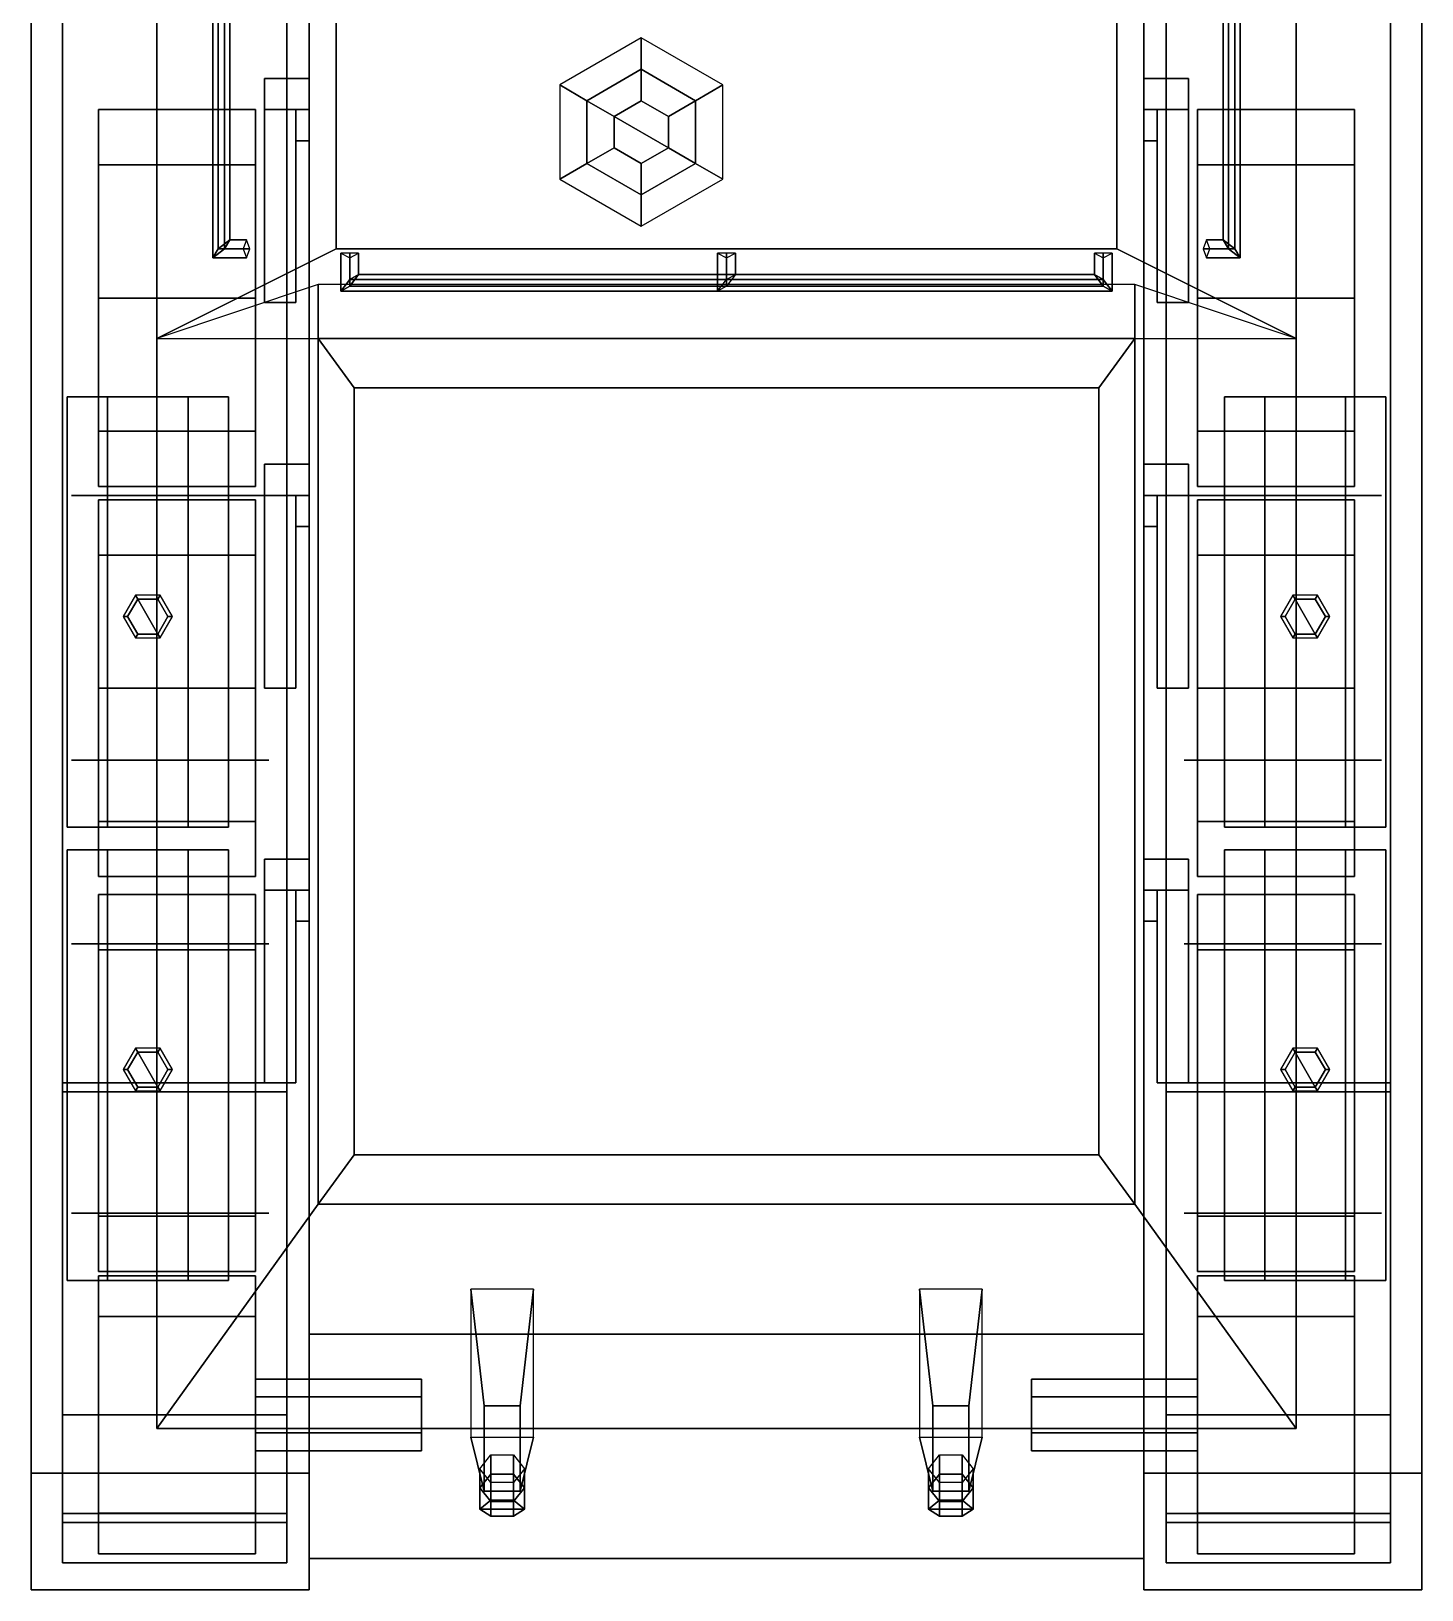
# Model space of a CAD drawing. Header units: millimetres. Extents: x -1.55 to 7, y -3.15 to 3.78.
# Drawn here: x -1.55 to 1.55, y -3.15 to 0.325 of the extents above; entities that cross this region are included whole.
import ezdxf

# ---------------------------------------------------------------- set-up
doc = ezdxf.new("R2010")
doc.units = ezdxf.units.MM
for name, color, linetype in [('mudguards', 4, 'Continuous'), ('torsion', 5, 'Continuous'), ('tracks', 6, 'Continuous'), ('wheels', 2, 'Continuous')]:
    doc.layers.add(name, color=color, linetype=linetype)

msp = doc.modelspace()

# ---------------------------------------------------------------- linework, layer by layer
for points in [[(-0.93, 2.13, 0.38), (-0.93, -2.58, 0.38), (-0.93, -3.08, 0.84), (-0.93, 2.7, 0.71)], [(-0.93, 2.7, 0.71), (-0.93, -3.08, 0.84), (-0.93, -2.79, 1.11), (-0.93, 2.18, 1.11)], [(0.93, -3.08, 0.84), (0.93, -2.58, 0.38), (0.93, 2.13, 0.38), (0.93, 2.7, 0.71)], [(0.93, -2.79, 1.11), (0.93, -3.08, 0.84), (0.93, 2.7, 0.71), (0.93, 2.18, 1.11)], [(-1.27, 2.18, 1.11), (-1.27, -0.36, 1.11), (-0.87, -0.16, 1.98), (-0.87, 1.24, 1.98)], [(-0.93, 2.18, 1.11), (-0.93, -2.79, 1.11), (-1.27, -2.79, 1.11), (-1.27, 2.18, 1.11)], [(0.87, -0.16, 1.98), (1.27, -0.36, 1.11), (1.27, 2.18, 1.11), (0.87, 1.24, 1.98)], [(1.27, 2.18, 1.11), (1.27, -2.79, 1.11), (0.93, -2.79, 1.11), (0.93, 2.18, 1.11)], [(0.93, 2.13, 0.38), (0.93, -2.58, 0.38), (-0.93, -2.58, 0.38), (-0.93, 2.13, 0.38)], [(-1.1188, 1.52, 1.5702), (-1.1447, 1.54, 1.5587), (-1.1447, -0.18, 1.5587), (-1.1188, -0.16, 1.5702)], [(-1.1447, 1.54, 1.5587), (-1.1332, 1.52, 1.5328), (-1.1332, -0.16, 1.5328), (-1.1447, -0.18, 1.5587)], [(1.1188, -0.16, 1.5702), (1.1447, -0.18, 1.5587), (1.1447, 1.54, 1.5587), (1.1188, 1.52, 1.5702)], [(1.1447, -0.18, 1.5587), (1.1332, -0.16, 1.5328), (1.1332, 1.52, 1.5328), (1.1447, 1.54, 1.5587)], [(-1.1332, 1.52, 1.5328), (-1.1073, 1.5, 1.5443), (-1.1073, -0.14, 1.5443), (-1.1332, -0.16, 1.5328)], [(-1.1073, 1.5, 1.5443), (-1.1188, 1.52, 1.5702), (-1.1188, -0.16, 1.5702), (-1.1073, -0.14, 1.5443)], [(1.1073, -0.14, 1.5443), (1.1188, -0.16, 1.5702), (1.1188, 1.52, 1.5702), (1.1073, 1.5, 1.5443)], [(1.1332, -0.16, 1.5328), (1.1073, -0.14, 1.5443), (1.1073, 1.5, 1.5443), (1.1332, 1.52, 1.5328)], [(-0.87, 1.24, 1.98), (-0.87, -0.16, 1.98), (0.87, -0.16, 1.98), (0.87, 1.24, 1.98)], [(-0.19, 0.31, 1.99), (-0.3719, 0.205, 1.99), (-0.3112, 0.17, 2.07), (-0.19, 0.24, 2.07)], [(-0.0081, 0.205, 1.99), (-0.19, 0.31, 1.99), (-0.19, 0.24, 2.07), (-0.0688, 0.17, 2.07)], [(-0.19, 0.24, 2.07), (-0.3112, 0.17, 2.07), (-0.2506, 0.135, 2.11), (-0.19, 0.17, 2.11)], [(-0.0688, 0.17, 2.07), (-0.19, 0.24, 2.07), (-0.19, 0.17, 2.11), (-0.1294, 0.135, 2.11)], [(-0.3719, 0.205, 1.99), (-0.3719, -0.005, 1.99), (-0.3112, 0.03, 2.07), (-0.3112, 0.17, 2.07)], [(-0.0081, -0.005, 1.99), (-0.0081, 0.205, 1.99), (-0.0688, 0.17, 2.07), (-0.0688, 0.03, 2.07)], [(-0.3112, 0.17, 2.07), (-0.3112, 0.03, 2.07), (-0.2506, 0.065, 2.11), (-0.2506, 0.135, 2.11)], [(-0.2506, 0.135, 2.11), (-0.1294, 0.065, 2.11), (-0.1294, 0.135, 2.11), (-0.19, 0.17, 2.11)], [(-0.0688, 0.03, 2.07), (-0.0688, 0.17, 2.07), (-0.1294, 0.135, 2.11), (-0.1294, 0.065, 2.11)], [(-0.2506, 0.065, 2.11), (-0.19, 0.03, 2.11), (-0.1294, 0.065, 2.11), (-0.2506, 0.135, 2.11)], [(-0.3112, 0.03, 2.07), (-0.19, -0.04, 2.07), (-0.19, 0.03, 2.11), (-0.2506, 0.065, 2.11)], [(-0.19, -0.04, 2.07), (-0.0688, 0.03, 2.07), (-0.1294, 0.065, 2.11), (-0.19, 0.03, 2.11)], [(-0.3719, -0.005, 1.99), (-0.19, -0.11, 1.99), (-0.19, -0.04, 2.07), (-0.3112, 0.03, 2.07)], [(-0.19, -0.11, 1.99), (-0.0081, -0.005, 1.99), (-0.0688, 0.03, 2.07), (-0.19, -0.04, 2.07)], [(-0.87, -0.16, 1.98), (-1.27, -0.36, 1.11), (1.27, -0.36, 1.11), (0.87, -0.16, 1.98)], [(-1.1188, -0.16, 1.5702), (-1.1447, -0.18, 1.5587), (-1.07, -0.18, 1.53), (-1.0628, -0.16, 1.5487)], [(-1.1447, -0.18, 1.5587), (-1.1332, -0.16, 1.5328), (-1.0772, -0.16, 1.5113), (-1.07, -0.18, 1.53)], [(-1.1332, -0.16, 1.5328), (-1.1073, -0.14, 1.5443), (-1.07, -0.14, 1.53), (-1.0772, -0.16, 1.5113)], [(-1.1073, -0.14, 1.5443), (-1.1188, -0.16, 1.5702), (-1.0628, -0.16, 1.5487), (-1.07, -0.14, 1.53)], [(-0.86, -0.2547, 1.9187), (-0.84, -0.2288, 1.9302), (-0.84, -0.17, 1.9087), (-0.86, -0.17, 1.89)], [(-0.84, -0.2432, 1.8928), (-0.86, -0.2547, 1.9187), (-0.86, -0.17, 1.89), (-0.84, -0.18, 1.8713)], [(-0.84, -0.2288, 1.9302), (-0.82, -0.2173, 1.9043), (-0.82, -0.17, 1.89), (-0.84, -0.17, 1.9087)], [(-0.82, -0.2173, 1.9043), (-0.84, -0.2432, 1.8928), (-0.84, -0.18, 1.8713), (-0.82, -0.17, 1.89)], [(0, -0.2432, 1.8928), (-0.02, -0.2547, 1.9187), (-0.02, -0.17, 1.89), (0, -0.18, 1.8713)], [(-0.02, -0.2547, 1.9187), (0, -0.2288, 1.9302), (0, -0.17, 1.9087), (-0.02, -0.17, 1.89)], [(0.02, -0.2173, 1.9043), (0, -0.2432, 1.8928), (0, -0.18, 1.8713), (0.02, -0.17, 1.89)], [(0, -0.2288, 1.9302), (0.02, -0.2173, 1.9043), (0.02, -0.17, 1.89), (0, -0.17, 1.9087)], [(0.82, -0.2173, 1.9043), (0.84, -0.2288, 1.9302), (0.84, -0.17, 1.9087), (0.82, -0.17, 1.89)], [(0.84, -0.2432, 1.8928), (0.82, -0.2173, 1.9043), (0.82, -0.17, 1.89), (0.84, -0.18, 1.8713)], [(0.84, -0.2288, 1.9302), (0.86, -0.2547, 1.9187), (0.86, -0.17, 1.89), (0.84, -0.17, 1.9087)], [(0.86, -0.2547, 1.9187), (0.84, -0.2432, 1.8928), (0.84, -0.18, 1.8713), (0.86, -0.17, 1.89)], [(1.1188, -0.16, 1.5702), (1.1073, -0.14, 1.5443), (1.07, -0.14, 1.53), (1.0628, -0.16, 1.5487)], [(1.1447, -0.18, 1.5587), (1.1188, -0.16, 1.5702), (1.0628, -0.16, 1.5487), (1.07, -0.18, 1.53)], [(1.1073, -0.14, 1.5443), (1.1332, -0.16, 1.5328), (1.0772, -0.16, 1.5113), (1.07, -0.14, 1.53)], [(1.1332, -0.16, 1.5328), (1.1447, -0.18, 1.5587), (1.07, -0.18, 1.53), (1.0772, -0.16, 1.5113)], [(-1.27, -0.36, 1.11), (-1.27, -2.79, 1.11), (-0.91, -2.29, 1.59), (-0.91, -0.24, 1.59)], [(0.91, -0.36, 1.59), (0.91, -0.24, 1.59), (-0.91, -0.24, 1.59), (-0.91, -0.36, 1.59)], [(-0.84, -0.2288, 1.9302), (-0.86, -0.2547, 1.9187), (0.86, -0.2547, 1.9187), (0.84, -0.2288, 1.9302)], [(-0.86, -0.2547, 1.9187), (-0.84, -0.2432, 1.8928), (0.84, -0.2432, 1.8928), (0.86, -0.2547, 1.9187)], [(-0.84, -0.2432, 1.8928), (-0.82, -0.2173, 1.9043), (0.82, -0.2173, 1.9043), (0.84, -0.2432, 1.8928)], [(-0.82, -0.2173, 1.9043), (-0.84, -0.2288, 1.9302), (0.84, -0.2288, 1.9302), (0.82, -0.2173, 1.9043)], [(0.91, -2.29, 1.59), (1.27, -2.79, 1.11), (1.27, -0.36, 1.11), (0.91, -0.24, 1.59)], [(-0.91, -0.36, 1.59), (-0.91, -2.29, 1.59), (-0.83, -2.18, 1.69), (-0.83, -0.47, 1.69)], [(0.83, -0.47, 1.69), (0.91, -0.36, 1.59), (-0.91, -0.36, 1.59), (-0.83, -0.47, 1.69)], [(0.83, -2.18, 1.69), (0.91, -2.29, 1.59), (0.91, -0.36, 1.59), (0.83, -0.47, 1.69)], [(-0.83, -0.47, 1.69), (-0.83, -2.18, 1.69), (0.83, -2.18, 1.69), (0.83, -0.47, 1.69)], [(-1.2, -0.49, 1.3041), (-1.38, -0.49, 1.3041), (-1.47, -0.49, 1.46), (-1.11, -0.49, 1.46)], [(-1.11, -0.49, 1.46), (-1.47, -0.49, 1.46), (-1.38, -0.49, 1.6159), (-1.2, -0.49, 1.6159)], [(-1.47, -0.49, 1.46), (-1.38, -0.49, 1.3041), (-1.38, -1.45, 1.3041), (-1.47, -1.45, 1.46)], [(-1.38, -0.49, 1.6159), (-1.47, -0.49, 1.46), (-1.47, -1.45, 1.46), (-1.38, -1.45, 1.6159)], [(-1.38, -0.49, 1.3041), (-1.2, -0.49, 1.3041), (-1.2, -1.45, 1.3041), (-1.38, -1.45, 1.3041)], [(-1.2, -0.49, 1.6159), (-1.38, -0.49, 1.6159), (-1.38, -1.45, 1.6159), (-1.2, -1.45, 1.6159)], [(-1.2, -0.49, 1.3041), (-1.11, -0.49, 1.46), (-1.11, -1.45, 1.46), (-1.2, -1.45, 1.3041)], [(-1.11, -0.49, 1.46), (-1.2, -0.49, 1.6159), (-1.2, -1.45, 1.6159), (-1.11, -1.45, 1.46)], [(1.2, -0.49, 1.6159), (1.11, -0.49, 1.46), (1.11, -1.45, 1.46), (1.2, -1.45, 1.6159)], [(1.11, -0.49, 1.46), (1.2, -0.49, 1.3041), (1.2, -1.45, 1.3041), (1.11, -1.45, 1.46)], [(1.47, -0.49, 1.46), (1.11, -0.49, 1.46), (1.2, -0.49, 1.6159), (1.38, -0.49, 1.6159)], [(1.38, -0.49, 1.3041), (1.2, -0.49, 1.3041), (1.11, -0.49, 1.46), (1.47, -0.49, 1.46)], [(1.38, -0.49, 1.6159), (1.2, -0.49, 1.6159), (1.2, -1.45, 1.6159), (1.38, -1.45, 1.6159)], [(1.2, -0.49, 1.3041), (1.38, -0.49, 1.3041), (1.38, -1.45, 1.3041), (1.2, -1.45, 1.3041)], [(1.47, -0.49, 1.46), (1.38, -0.49, 1.6159), (1.38, -1.45, 1.6159), (1.47, -1.45, 1.46)], [(1.38, -0.49, 1.3041), (1.47, -0.49, 1.46), (1.47, -1.45, 1.46), (1.38, -1.45, 1.3041)], [(-1.3, -0.71, 1.14), (-1.24, -0.71, 1.14), (-1.02, -0.71, 1.44), (-1.46, -0.71, 1.44)], [(-1.24, -0.71, 1.14), (-1.3, -0.71, 1.14), (-1.46, -0.71, 1.44), (-1.02, -0.71, 1.44)], [(1.3, -0.71, 1.14), (1.24, -0.71, 1.14), (1.02, -0.71, 1.44), (1.46, -0.71, 1.44)], [(1.24, -0.71, 1.14), (1.3, -0.71, 1.14), (1.46, -0.71, 1.44), (1.02, -0.71, 1.44)], [(-1.3175, -0.9324, 1.61), (-1.345, -0.98, 1.61), (-1.335, -0.98, 1.66), (-1.3125, -0.941, 1.66)], [(-1.2625, -0.9324, 1.61), (-1.3175, -0.9324, 1.61), (-1.3125, -0.941, 1.66), (-1.2675, -0.941, 1.66)], [(-1.235, -0.98, 1.61), (-1.2625, -0.9324, 1.61), (-1.2675, -0.941, 1.66), (-1.245, -0.98, 1.66)], [(1.2625, -0.9324, 1.61), (1.235, -0.98, 1.61), (1.245, -0.98, 1.66), (1.2675, -0.941, 1.66)], [(1.3175, -0.9324, 1.61), (1.2625, -0.9324, 1.61), (1.2675, -0.941, 1.66), (1.3125, -0.941, 1.66)], [(1.345, -0.98, 1.61), (1.3175, -0.9324, 1.61), (1.3125, -0.941, 1.66), (1.335, -0.98, 1.66)], [(-1.335, -0.98, 1.66), (-1.3125, -1.019, 1.66), (-1.2675, -1.019, 1.66), (-1.3125, -0.941, 1.66)], [(-1.3125, -0.941, 1.66), (-1.2675, -1.019, 1.66), (-1.245, -0.98, 1.66), (-1.2675, -0.941, 1.66)], [(1.245, -0.98, 1.66), (1.2675, -1.019, 1.66), (1.3125, -1.019, 1.66), (1.2675, -0.941, 1.66)], [(1.2675, -0.941, 1.66), (1.3125, -1.019, 1.66), (1.335, -0.98, 1.66), (1.3125, -0.941, 1.66)], [(-1.345, -0.98, 1.61), (-1.3175, -1.0276, 1.61), (-1.3125, -1.019, 1.66), (-1.335, -0.98, 1.66)], [(-1.2625, -1.0276, 1.61), (-1.235, -0.98, 1.61), (-1.245, -0.98, 1.66), (-1.2675, -1.019, 1.66)], [(1.235, -0.98, 1.61), (1.2625, -1.0276, 1.61), (1.2675, -1.019, 1.66), (1.245, -0.98, 1.66)], [(1.3175, -1.0276, 1.61), (1.345, -0.98, 1.61), (1.335, -0.98, 1.66), (1.3125, -1.019, 1.66)], [(-1.3175, -1.0276, 1.61), (-1.2625, -1.0276, 1.61), (-1.2675, -1.019, 1.66), (-1.3125, -1.019, 1.66)], [(1.2625, -1.0276, 1.61), (1.3175, -1.0276, 1.61), (1.3125, -1.019, 1.66), (1.2675, -1.019, 1.66)], [(-1.24, -1.3, 1.14), (-1.3, -1.3, 1.14), (-1.46, -1.3, 1.44), (-1.02, -1.3, 1.44)], [(-1.3, -1.3, 1.14), (-1.24, -1.3, 1.14), (-1.02, -1.3, 1.44), (-1.46, -1.3, 1.44)], [(1.3, -1.3, 1.14), (1.24, -1.3, 1.14), (1.02, -1.3, 1.44), (1.46, -1.3, 1.44)], [(1.24, -1.3, 1.14), (1.3, -1.3, 1.14), (1.46, -1.3, 1.44), (1.02, -1.3, 1.44)], [(-1.11, -1.45, 1.46), (-1.47, -1.45, 1.46), (-1.38, -1.45, 1.3041), (-1.2, -1.45, 1.3041)], [(-1.2, -1.45, 1.6159), (-1.38, -1.45, 1.6159), (-1.47, -1.45, 1.46), (-1.11, -1.45, 1.46)], [(1.38, -1.45, 1.6159), (1.2, -1.45, 1.6159), (1.11, -1.45, 1.46), (1.47, -1.45, 1.46)], [(1.47, -1.45, 1.46), (1.11, -1.45, 1.46), (1.2, -1.45, 1.3041), (1.38, -1.45, 1.3041)], [(-1.38, -1.5, 1.6159), (-1.47, -1.5, 1.46), (-1.47, -2.46, 1.46), (-1.38, -2.46, 1.6159)], [(-1.11, -1.5, 1.46), (-1.47, -1.5, 1.46), (-1.38, -1.5, 1.6159), (-1.2, -1.5, 1.6159)], [(-1.47, -1.5, 1.46), (-1.38, -1.5, 1.3041), (-1.38, -2.46, 1.3041), (-1.47, -2.46, 1.46)], [(-1.2, -1.5, 1.3041), (-1.38, -1.5, 1.3041), (-1.47, -1.5, 1.46), (-1.11, -1.5, 1.46)], [(-1.38, -1.5, 1.3041), (-1.2, -1.5, 1.3041), (-1.2, -2.46, 1.3041), (-1.38, -2.46, 1.3041)], [(-1.2, -1.5, 1.6159), (-1.38, -1.5, 1.6159), (-1.38, -2.46, 1.6159), (-1.2, -2.46, 1.6159)], [(-1.11, -1.5, 1.46), (-1.2, -1.5, 1.6159), (-1.2, -2.46, 1.6159), (-1.11, -2.46, 1.46)], [(-1.2, -1.5, 1.3041), (-1.11, -1.5, 1.46), (-1.11, -2.46, 1.46), (-1.2, -2.46, 1.3041)], [(1.2, -1.5, 1.6159), (1.11, -1.5, 1.46), (1.11, -2.46, 1.46), (1.2, -2.46, 1.6159)], [(1.47, -1.5, 1.46), (1.11, -1.5, 1.46), (1.2, -1.5, 1.6159), (1.38, -1.5, 1.6159)], [(1.11, -1.5, 1.46), (1.2, -1.5, 1.3041), (1.2, -2.46, 1.3041), (1.11, -2.46, 1.46)], [(1.38, -1.5, 1.3041), (1.2, -1.5, 1.3041), (1.11, -1.5, 1.46), (1.47, -1.5, 1.46)], [(1.2, -1.5, 1.3041), (1.38, -1.5, 1.3041), (1.38, -2.46, 1.3041), (1.2, -2.46, 1.3041)], [(1.38, -1.5, 1.6159), (1.2, -1.5, 1.6159), (1.2, -2.46, 1.6159), (1.38, -2.46, 1.6159)], [(1.47, -1.5, 1.46), (1.38, -1.5, 1.6159), (1.38, -2.46, 1.6159), (1.47, -2.46, 1.46)], [(1.38, -1.5, 1.3041), (1.47, -1.5, 1.46), (1.47, -2.46, 1.46), (1.38, -2.46, 1.3041)], [(-1.3, -1.71, 1.14), (-1.24, -1.71, 1.14), (-1.02, -1.71, 1.44), (-1.46, -1.71, 1.44)], [(-1.24, -1.71, 1.14), (-1.3, -1.71, 1.14), (-1.46, -1.71, 1.44), (-1.02, -1.71, 1.44)], [(1.24, -1.71, 1.14), (1.3, -1.71, 1.14), (1.46, -1.71, 1.44), (1.02, -1.71, 1.44)], [(1.3, -1.71, 1.14), (1.24, -1.71, 1.14), (1.02, -1.71, 1.44), (1.46, -1.71, 1.44)], [(-1.3175, -1.9424, 1.61), (-1.345, -1.99, 1.61), (-1.335, -1.99, 1.66), (-1.3125, -1.951, 1.66)], [(-1.2625, -1.9424, 1.61), (-1.3175, -1.9424, 1.61), (-1.3125, -1.951, 1.66), (-1.2675, -1.951, 1.66)], [(-1.235, -1.99, 1.61), (-1.2625, -1.9424, 1.61), (-1.2675, -1.951, 1.66), (-1.245, -1.99, 1.66)], [(1.2625, -1.9424, 1.61), (1.235, -1.99, 1.61), (1.245, -1.99, 1.66), (1.2675, -1.951, 1.66)], [(1.3175, -1.9424, 1.61), (1.2625, -1.9424, 1.61), (1.2675, -1.951, 1.66), (1.3125, -1.951, 1.66)], [(1.345, -1.99, 1.61), (1.3175, -1.9424, 1.61), (1.3125, -1.951, 1.66), (1.335, -1.99, 1.66)], [(-1.335, -1.99, 1.66), (-1.3125, -2.029, 1.66), (-1.2675, -2.029, 1.66), (-1.3125, -1.951, 1.66)], [(-1.3125, -1.951, 1.66), (-1.2675, -2.029, 1.66), (-1.245, -1.99, 1.66), (-1.2675, -1.951, 1.66)], [(1.245, -1.99, 1.66), (1.2675, -2.029, 1.66), (1.3125, -2.029, 1.66), (1.2675, -1.951, 1.66)], [(1.2675, -1.951, 1.66), (1.3125, -2.029, 1.66), (1.335, -1.99, 1.66), (1.3125, -1.951, 1.66)], [(-1.345, -1.99, 1.61), (-1.3175, -2.0376, 1.61), (-1.3125, -2.029, 1.66), (-1.335, -1.99, 1.66)], [(-1.2625, -2.0376, 1.61), (-1.235, -1.99, 1.61), (-1.245, -1.99, 1.66), (-1.2675, -2.029, 1.66)], [(1.235, -1.99, 1.61), (1.2625, -2.0376, 1.61), (1.2675, -2.029, 1.66), (1.245, -1.99, 1.66)], [(1.3175, -2.0376, 1.61), (1.345, -1.99, 1.61), (1.335, -1.99, 1.66), (1.3125, -2.029, 1.66)], [(-1.3175, -2.0376, 1.61), (-1.2625, -2.0376, 1.61), (-1.2675, -2.029, 1.66), (-1.3125, -2.029, 1.66)], [(1.2625, -2.0376, 1.61), (1.3175, -2.0376, 1.61), (1.3125, -2.029, 1.66), (1.2675, -2.029, 1.66)], [(-0.83, -2.18, 1.69), (-0.91, -2.29, 1.59), (0.91, -2.29, 1.59), (0.83, -2.18, 1.69)], [(-0.91, -2.29, 1.59), (-1.27, -2.79, 1.11), (1.27, -2.79, 1.11), (0.91, -2.29, 1.59)], [(-1.24, -2.31, 1.14), (-1.3, -2.31, 1.14), (-1.46, -2.31, 1.44), (-1.02, -2.31, 1.44)], [(-1.3, -2.31, 1.14), (-1.24, -2.31, 1.14), (-1.02, -2.31, 1.44), (-1.46, -2.31, 1.44)], [(1.3, -2.31, 1.14), (1.24, -2.31, 1.14), (1.02, -2.31, 1.44), (1.46, -2.31, 1.44)], [(1.24, -2.31, 1.14), (1.3, -2.31, 1.14), (1.46, -2.31, 1.44), (1.02, -2.31, 1.44)], [(-1.2, -2.46, 1.6159), (-1.38, -2.46, 1.6159), (-1.47, -2.46, 1.46), (-1.11, -2.46, 1.46)], [(-1.11, -2.46, 1.46), (-1.47, -2.46, 1.46), (-1.38, -2.46, 1.3041), (-1.2, -2.46, 1.3041)], [(1.38, -2.46, 1.6159), (1.2, -2.46, 1.6159), (1.11, -2.46, 1.46), (1.47, -2.46, 1.46)], [(1.47, -2.46, 1.46), (1.11, -2.46, 1.46), (1.2, -2.46, 1.3041), (1.38, -2.46, 1.3041)], [(-0.57, -2.81, 1.07), (-0.54, -2.93, 1.21), (-0.54, -2.74, 1.39), (-0.57, -2.48, 1.39)], [(-0.57, -2.48, 1.39), (-0.54, -2.74, 1.39), (-0.46, -2.74, 1.39), (-0.43, -2.48, 1.39)], [(-0.46, -2.74, 1.39), (-0.46, -2.93, 1.21), (-0.43, -2.81, 1.07), (-0.43, -2.48, 1.39)], [(0.43, -2.48, 1.39), (0.46, -2.74, 1.39), (0.54, -2.74, 1.39), (0.57, -2.48, 1.39)], [(0.43, -2.81, 1.07), (0.46, -2.93, 1.21), (0.46, -2.74, 1.39), (0.43, -2.48, 1.39)], [(0.54, -2.74, 1.39), (0.54, -2.93, 1.21), (0.57, -2.81, 1.07), (0.57, -2.48, 1.39)], [(-0.93, -3.08, 0.84), (-0.93, -2.58, 0.38), (0.93, -2.58, 0.38), (0.93, -3.08, 0.84)], [(-0.68, -2.72, 0.6293), (-0.68, -2.68, 0.56), (-1.05, -2.68, 0.56), (-1.05, -2.72, 0.6293)], [(-0.68, -2.68, 0.56), (-0.68, -2.72, 0.4907), (-1.05, -2.72, 0.4907), (-1.05, -2.68, 0.56)], [(-0.68, -2.72, 0.4907), (-0.68, -2.68, 0.56), (-0.68, -2.8, 0.6293), (-0.68, -2.84, 0.56)], [(0.68, -2.8, 0.6293), (0.68, -2.8, 0.6293), (0.68, -2.68, 0.56), (0.68, -2.72, 0.4907)], [(1.05, -2.72, 0.6293), (1.05, -2.68, 0.56), (0.68, -2.68, 0.56), (0.68, -2.72, 0.6293)], [(1.05, -2.68, 0.56), (1.05, -2.72, 0.4907), (0.68, -2.72, 0.4907), (0.68, -2.68, 0.56)], [(-0.68, -2.8, 0.6293), (-0.68, -2.72, 0.6293), (-1.05, -2.72, 0.6293), (-1.05, -2.8, 0.6293)], [(-0.68, -2.72, 0.4907), (-0.68, -2.8, 0.4907), (-1.05, -2.8, 0.4907), (-1.05, -2.72, 0.4907)], [(-0.68, -2.8, 0.4907), (-0.68, -2.72, 0.4907), (-0.68, -2.84, 0.56), (-0.68, -2.8, 0.4907)], [(-0.54, -2.74, 1.39), (-0.54, -2.93, 1.21), (-0.46, -2.93, 1.21), (-0.46, -2.74, 1.39)], [(0.46, -2.74, 1.39), (0.46, -2.93, 1.21), (0.54, -2.93, 1.21), (0.54, -2.74, 1.39)], [(0.68, -2.84, 0.56), (0.68, -2.8, 0.6293), (0.68, -2.72, 0.4907), (0.68, -2.8, 0.4907)], [(1.05, -2.8, 0.6293), (1.05, -2.72, 0.6293), (0.68, -2.72, 0.6293), (0.68, -2.8, 0.6293)], [(1.05, -2.72, 0.4907), (1.05, -2.8, 0.4907), (0.68, -2.8, 0.4907), (0.68, -2.72, 0.4907)], [(-0.68, -2.84, 0.56), (-0.68, -2.8, 0.6293), (-1.05, -2.8, 0.6293), (-1.05, -2.84, 0.56)], [(-0.68, -2.8, 0.4907), (-0.68, -2.84, 0.56), (-1.05, -2.84, 0.56), (-1.05, -2.8, 0.4907)], [(-0.93, -2.79, 1.11), (-0.93, -3.08, 0.84), (0.93, -3.08, 0.84), (0.93, -2.79, 1.11)], [(-0.43, -2.81, 1.07), (-0.46, -2.93, 1.21), (-0.54, -2.93, 1.21), (-0.57, -2.81, 1.07)], [(0.57, -2.81, 1.07), (0.54, -2.93, 1.21), (0.46, -2.93, 1.21), (0.43, -2.81, 1.07)], [(1.05, -2.84, 0.56), (1.05, -2.8, 0.6293), (0.68, -2.8, 0.6293), (0.68, -2.84, 0.56)], [(1.05, -2.8, 0.4907), (1.05, -2.84, 0.56), (0.68, -2.84, 0.56), (0.68, -2.8, 0.4907)], [(-0.55, -2.88, 1.17), (-0.525, -2.8494, 1.1394), (-0.525, -2.8918, 1.097), (-0.55, -2.9224, 1.1276)], [(-0.525, -2.8494, 1.1394), (-0.475, -2.8494, 1.1394), (-0.475, -2.8918, 1.097), (-0.525, -2.8918, 1.097)], [(-0.475, -2.8494, 1.1394), (-0.45, -2.88, 1.17), (-0.45, -2.9224, 1.1276), (-0.475, -2.8918, 1.097)], [(0.45, -2.88, 1.17), (0.475, -2.8494, 1.1394), (0.475, -2.8918, 1.097), (0.45, -2.9224, 1.1276)], [(0.475, -2.8494, 1.1394), (0.525, -2.8494, 1.1394), (0.525, -2.8918, 1.097), (0.475, -2.8918, 1.097)], [(0.525, -2.8494, 1.1394), (0.55, -2.88, 1.17), (0.55, -2.9224, 1.1276), (0.525, -2.8918, 1.097)], [(-0.525, -2.9106, 1.2006), (-0.55, -2.88, 1.17), (-0.55, -2.9224, 1.1276), (-0.525, -2.953, 1.1582)], [(-0.45, -2.88, 1.17), (-0.475, -2.9106, 1.2006), (-0.475, -2.953, 1.1582), (-0.45, -2.9224, 1.1276)], [(0.475, -2.9106, 1.2006), (0.45, -2.88, 1.17), (0.45, -2.9224, 1.1276), (0.475, -2.953, 1.1582)], [(0.55, -2.88, 1.17), (0.525, -2.9106, 1.2006), (0.525, -2.953, 1.1582), (0.55, -2.9224, 1.1276)], [(-0.55, -2.9224, 1.1276), (-0.525, -2.8918, 1.097), (-0.525, -2.95, 1.06), (-0.55, -2.97, 1.11)], [(-0.525, -2.8918, 1.097), (-0.475, -2.8918, 1.097), (-0.475, -2.95, 1.06), (-0.525, -2.95, 1.06)], [(-0.475, -2.9106, 1.2006), (-0.525, -2.9106, 1.2006), (-0.525, -2.953, 1.1582), (-0.475, -2.953, 1.1582)], [(-0.475, -2.8918, 1.097), (-0.45, -2.9224, 1.1276), (-0.45, -2.97, 1.11), (-0.475, -2.95, 1.06)], [(0.45, -2.9224, 1.1276), (0.475, -2.8918, 1.097), (0.475, -2.95, 1.06), (0.45, -2.97, 1.11)], [(0.475, -2.8918, 1.097), (0.525, -2.8918, 1.097), (0.525, -2.95, 1.06), (0.475, -2.95, 1.06)], [(0.525, -2.9106, 1.2006), (0.475, -2.9106, 1.2006), (0.475, -2.953, 1.1582), (0.525, -2.953, 1.1582)], [(0.525, -2.8918, 1.097), (0.55, -2.9224, 1.1276), (0.55, -2.97, 1.11), (0.525, -2.95, 1.06)], [(-0.525, -2.953, 1.1582), (-0.55, -2.9224, 1.1276), (-0.55, -2.97, 1.11), (-0.525, -2.9861, 1.16)], [(-0.45, -2.97, 1.11), (-0.55, -2.97, 1.11), (-0.525, -2.95, 1.06), (-0.475, -2.95, 1.06)], [(-0.475, -2.953, 1.1582), (-0.525, -2.953, 1.1582), (-0.525, -2.9861, 1.16), (-0.475, -2.9861, 1.16)], [(-0.45, -2.9224, 1.1276), (-0.475, -2.953, 1.1582), (-0.475, -2.9861, 1.16), (-0.45, -2.97, 1.11)], [(0.475, -2.953, 1.1582), (0.45, -2.9224, 1.1276), (0.45, -2.97, 1.11), (0.475, -2.9861, 1.16)], [(0.55, -2.97, 1.11), (0.45, -2.97, 1.11), (0.475, -2.95, 1.06), (0.525, -2.95, 1.06)], [(0.525, -2.953, 1.1582), (0.475, -2.953, 1.1582), (0.475, -2.9861, 1.16), (0.525, -2.9861, 1.16)], [(0.55, -2.9224, 1.1276), (0.525, -2.953, 1.1582), (0.525, -2.9861, 1.16), (0.55, -2.97, 1.11)], [(-0.475, -2.9861, 1.16), (-0.525, -2.9861, 1.16), (-0.55, -2.97, 1.11), (-0.45, -2.97, 1.11)], [(0.525, -2.9861, 1.16), (0.475, -2.9861, 1.16), (0.45, -2.97, 1.11), (0.55, -2.97, 1.11)]]:
    msp.add_3dface(points)
at = {"layer": 'mudguards'}
for points in [[(-0.93, -2.89, 1.11), (-0.93, 2.67, 1.11), (-1.55, 2.67, 1.11), (-1.55, -2.89, 1.11)], [(-1.55, -2.89, 1.11), (-1.55, 2.67, 1.11), (-0.93, 2.67, 1.11), (-0.93, -2.89, 1.11)], [(0.93, -2.89, 1.11), (0.93, 2.67, 1.11), (1.55, 2.67, 1.11), (1.55, -2.89, 1.11)], [(1.55, -2.89, 1.11), (1.55, 2.67, 1.11), (0.93, 2.67, 1.11), (0.93, -2.89, 1.11)], [(-0.93, -2.89, 1.11), (-0.93, -2.79, 1.11), (-0.93, -3.08, 0.84), (-0.93, -3.15, 0.95)], [(-0.93, -3.15, 0.95), (-0.93, -3.08, 0.84), (-0.93, -2.79, 1.11), (-0.93, -2.89, 1.11)], [(0.93, -2.89, 1.11), (0.93, -2.79, 1.11), (0.93, -3.08, 0.84), (0.93, -3.15, 0.95)], [(0.93, -3.15, 0.95), (0.93, -3.08, 0.84), (0.93, -2.79, 1.11), (0.93, -2.89, 1.11)], [(-0.93, -3.15, 0.95), (-0.93, -2.89, 1.11), (-1.55, -2.89, 1.11), (-1.55, -3.15, 0.95)], [(-1.55, -3.15, 0.95), (-1.55, -2.89, 1.11), (-0.93, -2.89, 1.11), (-0.93, -3.15, 0.95)], [(1.55, -3.15, 0.95), (1.55, -2.89, 1.11), (0.93, -2.89, 1.11), (0.93, -3.15, 0.95)], [(0.93, -3.15, 0.95), (0.93, -2.89, 1.11), (1.55, -2.89, 1.11), (1.55, -3.15, 0.95)]]:
    msp.add_3dface(points, dxfattribs=at)
at = {"layer": 'torsion'}
for points in [[(-0.93, 0.2193, 0.44), (-0.93, 0.15, 0.4), (-1.03, 0.15, 0.4), (-1.03, 0.2193, 0.44)], [(-1.03, 0.2193, 0.44), (-1.03, 0.15, 0.4), (-1.03, 0.15, 0.56), (-1.03, 0.2193, 0.52)], [(-0.93, 0.2193, 0.52), (-0.93, 0.2193, 0.44), (-1.03, 0.2193, 0.44), (-1.03, 0.2193, 0.52)], [(-0.93, 0.15, 0.56), (-0.93, 0.2193, 0.52), (-1.03, 0.2193, 0.52), (-1.03, 0.15, 0.56)], [(1.03, 0.2193, 0.44), (1.03, 0.15, 0.4), (0.93, 0.15, 0.4), (0.93, 0.2193, 0.44)], [(1.03, 0.15, 0.56), (1.03, 0.2193, 0.52), (0.93, 0.2193, 0.52), (0.93, 0.15, 0.56)], [(1.03, 0.2193, 0.52), (1.03, 0.2193, 0.44), (0.93, 0.2193, 0.44), (0.93, 0.2193, 0.52)], [(1.03, 0.15, 0.56), (1.03, 0.15, 0.4), (1.03, 0.2193, 0.44), (1.03, 0.2193, 0.52)], [(-1.03, 0.15, 0.4), (-1.03, -0.28, 0.38), (-1.03, -0.28, 0.52), (-1.03, 0.15, 0.56)], [(-0.96, 0.15, 0.4), (-0.96, -0.28, 0.38), (-1.03, -0.28, 0.38), (-1.03, 0.15, 0.4)], [(-1.03, 0.15, 0.56), (-1.03, -0.28, 0.52), (-0.96, -0.28, 0.52), (-0.96, 0.15, 0.56)], [(-0.96, -0.28, 0.52), (-0.96, -0.28, 0.38), (-0.96, 0.15, 0.4), (-0.96, 0.15, 0.56)], [(-0.93, 0.15, 0.4), (-0.93, 0.0807, 0.44), (-0.96, 0.0807, 0.44), (-0.96, 0.15, 0.4)], [(-0.93, 0.0807, 0.52), (-0.93, 0.15, 0.56), (-0.96, 0.15, 0.56), (-0.96, 0.0807, 0.52)], [(0.96, 0.15, 0.4), (0.96, 0.0807, 0.44), (0.93, 0.0807, 0.44), (0.93, 0.15, 0.4)], [(0.96, 0.0807, 0.52), (0.96, 0.15, 0.56), (0.93, 0.15, 0.56), (0.93, 0.0807, 0.52)], [(0.96, 0.15, 0.4), (0.96, -0.28, 0.38), (0.96, -0.28, 0.52), (0.96, 0.15, 0.56)], [(1.03, 0.15, 0.4), (1.03, -0.28, 0.38), (0.96, -0.28, 0.38), (0.96, 0.15, 0.4)], [(0.96, 0.15, 0.56), (0.96, -0.28, 0.52), (1.03, -0.28, 0.52), (1.03, 0.15, 0.56)], [(1.03, -0.28, 0.52), (1.03, -0.28, 0.38), (1.03, 0.15, 0.4), (1.03, 0.15, 0.56)], [(-0.93, 0.0807, 0.44), (-0.93, 0.0807, 0.52), (-0.96, 0.0807, 0.52), (-0.96, 0.0807, 0.44)], [(0.96, 0.0807, 0.44), (0.96, 0.0807, 0.52), (0.93, 0.0807, 0.52), (0.93, 0.0807, 0.44)], [(-1.03, -0.28, 0.52), (-1.03, -0.28, 0.38), (-0.96, -0.28, 0.38), (-0.96, -0.28, 0.52)], [(0.96, -0.28, 0.52), (0.96, -0.28, 0.38), (1.03, -0.28, 0.38), (1.03, -0.28, 0.52)], [(-1.03, -0.6407, 0.44), (-1.03, -0.71, 0.4), (-1.03, -0.71, 0.56), (-1.03, -0.6407, 0.52)], [(-0.93, -0.6407, 0.44), (-0.93, -0.71, 0.4), (-1.03, -0.71, 0.4), (-1.03, -0.6407, 0.44)], [(-0.93, -0.71, 0.56), (-0.93, -0.6407, 0.52), (-1.03, -0.6407, 0.52), (-1.03, -0.71, 0.56)], [(-0.93, -0.6407, 0.52), (-0.93, -0.6407, 0.44), (-1.03, -0.6407, 0.44), (-1.03, -0.6407, 0.52)], [(1.03, -0.6407, 0.44), (1.03, -0.71, 0.4), (0.93, -0.71, 0.4), (0.93, -0.6407, 0.44)], [(1.03, -0.6407, 0.52), (1.03, -0.6407, 0.44), (0.93, -0.6407, 0.44), (0.93, -0.6407, 0.52)], [(1.03, -0.71, 0.56), (1.03, -0.6407, 0.52), (0.93, -0.6407, 0.52), (0.93, -0.71, 0.56)], [(1.03, -0.71, 0.56), (1.03, -0.71, 0.4), (1.03, -0.6407, 0.44), (1.03, -0.6407, 0.52)], [(-1.03, -0.71, 0.4), (-1.03, -1.14, 0.38), (-1.03, -1.14, 0.52), (-1.03, -0.71, 0.56)], [(-0.96, -0.71, 0.4), (-0.96, -1.14, 0.38), (-1.03, -1.14, 0.38), (-1.03, -0.71, 0.4)], [(-1.03, -0.71, 0.56), (-1.03, -1.14, 0.52), (-0.96, -1.14, 0.52), (-0.96, -0.71, 0.56)], [(-0.93, -0.71, 0.4), (-0.93, -0.7793, 0.44), (-0.96, -0.7793, 0.44), (-0.96, -0.71, 0.4)], [(-0.96, -1.14, 0.52), (-0.96, -1.14, 0.38), (-0.96, -0.71, 0.4), (-0.96, -0.71, 0.56)], [(-0.93, -0.7793, 0.52), (-0.93, -0.71, 0.56), (-0.96, -0.71, 0.56), (-0.96, -0.7793, 0.52)], [(0.96, -0.71, 0.4), (0.96, -0.7793, 0.44), (0.93, -0.7793, 0.44), (0.93, -0.71, 0.4)], [(0.96, -0.7793, 0.52), (0.96, -0.71, 0.56), (0.93, -0.71, 0.56), (0.93, -0.7793, 0.52)], [(0.96, -0.71, 0.4), (0.96, -1.14, 0.38), (0.96, -1.14, 0.52), (0.96, -0.71, 0.56)], [(1.03, -0.71, 0.4), (1.03, -1.14, 0.38), (0.96, -1.14, 0.38), (0.96, -0.71, 0.4)], [(0.96, -0.71, 0.56), (0.96, -1.14, 0.52), (1.03, -1.14, 0.52), (1.03, -0.71, 0.56)], [(1.03, -1.14, 0.52), (1.03, -1.14, 0.38), (1.03, -0.71, 0.4), (1.03, -0.71, 0.56)], [(-0.93, -0.7793, 0.44), (-0.93, -0.7793, 0.52), (-0.96, -0.7793, 0.52), (-0.96, -0.7793, 0.44)], [(0.96, -0.7793, 0.44), (0.96, -0.7793, 0.52), (0.93, -0.7793, 0.52), (0.93, -0.7793, 0.44)], [(-1.03, -1.14, 0.52), (-1.03, -1.14, 0.38), (-0.96, -1.14, 0.38), (-0.96, -1.14, 0.52)], [(0.96, -1.14, 0.52), (0.96, -1.14, 0.38), (1.03, -1.14, 0.38), (1.03, -1.14, 0.52)], [(-0.93, -1.5207, 0.44), (-0.93, -1.59, 0.4), (-1.03, -1.59, 0.4), (-1.03, -1.5207, 0.44)], [(-1.03, -1.5207, 0.44), (-1.03, -1.59, 0.4), (-1.03, -1.59, 0.56), (-1.03, -1.5207, 0.52)], [(-0.93, -1.5207, 0.52), (-0.93, -1.5207, 0.44), (-1.03, -1.5207, 0.44), (-1.03, -1.5207, 0.52)], [(-0.93, -1.59, 0.56), (-0.93, -1.5207, 0.52), (-1.03, -1.5207, 0.52), (-1.03, -1.59, 0.56)], [(1.03, -1.5207, 0.44), (1.03, -1.59, 0.4), (0.93, -1.59, 0.4), (0.93, -1.5207, 0.44)], [(1.03, -1.59, 0.56), (1.03, -1.5207, 0.52), (0.93, -1.5207, 0.52), (0.93, -1.59, 0.56)], [(1.03, -1.5207, 0.52), (1.03, -1.5207, 0.44), (0.93, -1.5207, 0.44), (0.93, -1.5207, 0.52)], [(1.03, -1.59, 0.56), (1.03, -1.59, 0.4), (1.03, -1.5207, 0.44), (1.03, -1.5207, 0.52)], [(-1.03, -1.59, 0.4), (-1.03, -2.02, 0.38), (-1.03, -2.02, 0.52), (-1.03, -1.59, 0.56)], [(-0.96, -1.59, 0.4), (-0.96, -2.02, 0.38), (-1.03, -2.02, 0.38), (-1.03, -1.59, 0.4)], [(-1.03, -1.59, 0.56), (-1.03, -2.02, 0.52), (-0.96, -2.02, 0.52), (-0.96, -1.59, 0.56)], [(-0.96, -2.02, 0.52), (-0.96, -2.02, 0.38), (-0.96, -1.59, 0.4), (-0.96, -1.59, 0.56)], [(-0.93, -1.59, 0.4), (-0.93, -1.6593, 0.44), (-0.96, -1.6593, 0.44), (-0.96, -1.59, 0.4)], [(-0.93, -1.6593, 0.52), (-0.93, -1.59, 0.56), (-0.96, -1.59, 0.56), (-0.96, -1.6593, 0.52)], [(0.96, -1.59, 0.4), (0.96, -1.6593, 0.44), (0.93, -1.6593, 0.44), (0.93, -1.59, 0.4)], [(0.96, -1.6593, 0.52), (0.96, -1.59, 0.56), (0.93, -1.59, 0.56), (0.93, -1.6593, 0.52)], [(0.96, -1.59, 0.4), (0.96, -2.02, 0.38), (0.96, -2.02, 0.52), (0.96, -1.59, 0.56)], [(1.03, -1.59, 0.4), (1.03, -2.02, 0.38), (0.96, -2.02, 0.38), (0.96, -1.59, 0.4)], [(0.96, -1.59, 0.56), (0.96, -2.02, 0.52), (1.03, -2.02, 0.52), (1.03, -1.59, 0.56)], [(1.03, -2.02, 0.52), (1.03, -2.02, 0.38), (1.03, -1.59, 0.4), (1.03, -1.59, 0.56)], [(-0.93, -1.6593, 0.44), (-0.93, -1.6593, 0.52), (-0.96, -1.6593, 0.52), (-0.96, -1.6593, 0.44)], [(0.96, -1.6593, 0.44), (0.96, -1.6593, 0.52), (0.93, -1.6593, 0.52), (0.93, -1.6593, 0.44)], [(-1.03, -2.02, 0.52), (-1.03, -2.02, 0.38), (-0.96, -2.02, 0.38), (-0.96, -2.02, 0.52)], [(0.96, -2.02, 0.52), (0.96, -2.02, 0.38), (1.03, -2.02, 0.38), (1.03, -2.02, 0.52)]]:
    msp.add_3dface(points, dxfattribs=at)
at = {"layer": 'tracks'}
for points in [[(-1.48, -2.04), (-1.48, 1.68), (-0.98, 1.68), (-0.98, -2.04)], [(-0.98, -2.04), (-0.98, 1.68), (-1.48, 1.68), (-1.48, -2.04)], [(-0.98, 1.68, 0.89), (-0.98, -2.02, 0.89), (-1.48, -2.02, 0.89), (-1.48, 1.68, 0.89)], [(-1.48, 1.68, 0.89), (-1.48, -2.02, 0.89), (-0.98, -2.02, 0.89), (-0.98, 1.68, 0.89)], [(0.98, -2.04), (0.98, 1.68), (1.48, 1.68), (1.48, -2.04)], [(1.48, -2.04), (1.48, 1.68), (0.98, 1.68), (0.98, -2.04)], [(0.98, 1.68, 0.89), (0.98, -2.02, 0.89), (1.48, -2.02, 0.89), (1.48, 1.68, 0.89)], [(1.48, 1.68, 0.89), (1.48, -2.02, 0.89), (0.98, -2.02, 0.89), (0.98, 1.68, 0.89)], [(-1.48, -2.02, 0.89), (-1.48, -2.76, 0.91), (-0.98, -2.76, 0.91), (-0.98, -2.02, 0.89)], [(-0.98, -2.02, 0.89), (-0.98, -2.76, 0.91), (-1.48, -2.76, 0.91), (-1.48, -2.02, 0.89)], [(-1.48, -2.98, 0.3), (-1.48, -2.04), (-0.98, -2.04), (-0.98, -2.98, 0.3)], [(-0.98, -2.98, 0.3), (-0.98, -2.04), (-1.48, -2.04), (-1.48, -2.98, 0.3)], [(0.98, -2.02, 0.89), (0.98, -2.76, 0.91), (1.48, -2.76, 0.91), (1.48, -2.02, 0.89)], [(1.48, -2.02, 0.89), (1.48, -2.76, 0.91), (0.98, -2.76, 0.91), (0.98, -2.02, 0.89)], [(1.48, -2.98, 0.3), (1.48, -2.04), (0.98, -2.04), (0.98, -2.98, 0.3)], [(0.98, -2.98, 0.3), (0.98, -2.04), (1.48, -2.04), (1.48, -2.98, 0.3)], [(-0.98, -2.76, 0.91), (-0.98, -3, 0.8), (-1.48, -3, 0.8), (-1.48, -2.76, 0.91)], [(-1.48, -2.76, 0.91), (-1.48, -3, 0.8), (-0.98, -3, 0.8), (-0.98, -2.76, 0.91)], [(0.98, -2.76, 0.91), (0.98, -3, 0.8), (1.48, -3, 0.8), (1.48, -2.76, 0.91)], [(1.48, -2.76, 0.91), (1.48, -3, 0.8), (0.98, -3, 0.8), (0.98, -2.76, 0.91)], [(-0.98, -3.09, 0.56), (-0.98, -2.98, 0.3), (-1.48, -2.98, 0.3), (-1.48, -3.09, 0.56)], [(-1.48, -3.09, 0.56), (-1.48, -2.98, 0.3), (-0.98, -2.98, 0.3), (-0.98, -3.09, 0.56)], [(1.48, -3.09, 0.56), (1.48, -2.98, 0.3), (0.98, -2.98, 0.3), (0.98, -3.09, 0.56)], [(0.98, -3.09, 0.56), (0.98, -2.98, 0.3), (1.48, -2.98, 0.3), (1.48, -3.09, 0.56)], [(-1.48, -3, 0.8), (-1.48, -3.09, 0.56), (-0.98, -3.09, 0.56), (-0.98, -3, 0.8)], [(-0.98, -3, 0.8), (-0.98, -3.09, 0.56), (-1.48, -3.09, 0.56), (-1.48, -3, 0.8)], [(1.48, -3, 0.8), (1.48, -3.09, 0.56), (0.98, -3.09, 0.56), (0.98, -3, 0.8)], [(0.98, -3, 0.8), (0.98, -3.09, 0.56), (1.48, -3.09, 0.56), (1.48, -3, 0.8)]]:
    msp.add_3dface(points, dxfattribs=at)
at = {"layer": 'wheels'}
for points in [[(-1.4, -0.69, 0.45), (-1.4, 0.027, 0.747), (-1.4, 0.15, 0.45), (-1.4, -0.567, 0.153)], [(-1.05, 0.027, 0.747), (-1.05, 0.15, 0.45), (-1.4, 0.15, 0.45), (-1.4, 0.027, 0.747)], [(-1.4, -0.567, 0.153), (-1.4, 0.15, 0.45), (-1.4, 0.027, 0.153), (-1.4, -0.27, 0.03)], [(-1.05, 0.15, 0.45), (-1.05, 0.027, 0.153), (-1.4, 0.027, 0.153), (-1.4, 0.15, 0.45)], [(-1.05, -0.69, 0.45), (-1.05, 0.027, 0.153), (-1.05, 0.15, 0.45), (-1.05, -0.567, 0.747)], [(-1.05, -0.567, 0.747), (-1.05, 0.15, 0.45), (-1.05, 0.027, 0.747), (-1.05, -0.27, 0.87)], [(1.4, 0.027, 0.747), (1.4, 0.15, 0.45), (1.05, 0.15, 0.45), (1.05, 0.027, 0.747)], [(1.05, -0.69, 0.45), (1.05, 0.027, 0.747), (1.05, 0.15, 0.45), (1.05, -0.567, 0.153)], [(1.4, 0.15, 0.45), (1.4, 0.027, 0.153), (1.05, 0.027, 0.153), (1.05, 0.15, 0.45)], [(1.05, -0.567, 0.153), (1.05, 0.15, 0.45), (1.05, 0.027, 0.153), (1.05, -0.27, 0.03)], [(1.4, -0.567, 0.747), (1.4, 0.15, 0.45), (1.4, 0.027, 0.747), (1.4, -0.27, 0.87)], [(1.4, -0.69, 0.45), (1.4, 0.027, 0.153), (1.4, 0.15, 0.45), (1.4, -0.567, 0.747)], [(-1.4, -0.567, 0.747), (-1.4, -0.27, 0.87), (-1.4, 0.027, 0.747), (-1.4, -0.69, 0.45)], [(-1.05, 0.027, 0.153), (-1.05, -0.27, 0.03), (-1.4, -0.27, 0.03), (-1.4, 0.027, 0.153)], [(-1.05, -0.27, 0.87), (-1.05, 0.027, 0.747), (-1.4, 0.027, 0.747), (-1.4, -0.27, 0.87)], [(-1.05, -0.567, 0.153), (-1.05, -0.27, 0.03), (-1.05, 0.027, 0.153), (-1.05, -0.69, 0.45)], [(1.05, -0.567, 0.747), (1.05, -0.27, 0.87), (1.05, 0.027, 0.747), (1.05, -0.69, 0.45)], [(1.4, 0.027, 0.153), (1.4, -0.27, 0.03), (1.05, -0.27, 0.03), (1.05, 0.027, 0.153)], [(1.4, -0.27, 0.87), (1.4, 0.027, 0.747), (1.05, 0.027, 0.747), (1.05, -0.27, 0.87)], [(1.4, -0.567, 0.153), (1.4, -0.27, 0.03), (1.4, 0.027, 0.153), (1.4, -0.69, 0.45)], [(-1.05, -0.27, 0.03), (-1.05, -0.567, 0.153), (-1.4, -0.567, 0.153), (-1.4, -0.27, 0.03)], [(-1.05, -0.567, 0.747), (-1.05, -0.27, 0.87), (-1.4, -0.27, 0.87), (-1.4, -0.567, 0.747)], [(1.4, -0.27, 0.03), (1.4, -0.567, 0.153), (1.05, -0.567, 0.153), (1.05, -0.27, 0.03)], [(1.4, -0.567, 0.747), (1.4, -0.27, 0.87), (1.05, -0.27, 0.87), (1.05, -0.567, 0.747)], [(-1.05, -0.69, 0.45), (-1.05, -0.567, 0.747), (-1.4, -0.567, 0.747), (-1.4, -0.69, 0.45)], [(-1.05, -0.567, 0.153), (-1.05, -0.69, 0.45), (-1.4, -0.69, 0.45), (-1.4, -0.567, 0.153)], [(1.4, -0.69, 0.45), (1.4, -0.567, 0.747), (1.05, -0.567, 0.747), (1.05, -0.69, 0.45)], [(1.4, -0.567, 0.153), (1.4, -0.69, 0.45), (1.05, -0.69, 0.45), (1.05, -0.567, 0.153)], [(-1.05, -0.843, 0.747), (-1.05, -0.72, 0.45), (-1.4, -0.72, 0.45), (-1.4, -0.843, 0.747)], [(-1.4, -1.56, 0.45), (-1.4, -0.843, 0.747), (-1.4, -0.72, 0.45), (-1.4, -1.437, 0.153)], [(-1.05, -0.72, 0.45), (-1.05, -0.843, 0.153), (-1.4, -0.843, 0.153), (-1.4, -0.72, 0.45)], [(-1.4, -1.437, 0.153), (-1.4, -0.72, 0.45), (-1.4, -0.843, 0.153), (-1.4, -1.14, 0.03)], [(-1.05, -1.437, 0.747), (-1.05, -0.72, 0.45), (-1.05, -0.843, 0.747), (-1.05, -1.14, 0.87)], [(-1.05, -1.56, 0.45), (-1.05, -0.843, 0.153), (-1.05, -0.72, 0.45), (-1.05, -1.437, 0.747)], [(1.05, -1.56, 0.45), (1.05, -0.843, 0.747), (1.05, -0.72, 0.45), (1.05, -1.437, 0.153)], [(1.4, -0.843, 0.747), (1.4, -0.72, 0.45), (1.05, -0.72, 0.45), (1.05, -0.843, 0.747)], [(1.05, -1.437, 0.153), (1.05, -0.72, 0.45), (1.05, -0.843, 0.153), (1.05, -1.14, 0.03)], [(1.4, -0.72, 0.45), (1.4, -0.843, 0.153), (1.05, -0.843, 0.153), (1.05, -0.72, 0.45)], [(1.4, -1.56, 0.45), (1.4, -0.843, 0.153), (1.4, -0.72, 0.45), (1.4, -1.437, 0.747)], [(1.4, -1.437, 0.747), (1.4, -0.72, 0.45), (1.4, -0.843, 0.747), (1.4, -1.14, 0.87)], [(-1.4, -1.437, 0.747), (-1.4, -1.14, 0.87), (-1.4, -0.843, 0.747), (-1.4, -1.56, 0.45)], [(-1.05, -0.843, 0.153), (-1.05, -1.14, 0.03), (-1.4, -1.14, 0.03), (-1.4, -0.843, 0.153)], [(-1.05, -1.14, 0.87), (-1.05, -0.843, 0.747), (-1.4, -0.843, 0.747), (-1.4, -1.14, 0.87)], [(-1.05, -1.437, 0.153), (-1.05, -1.14, 0.03), (-1.05, -0.843, 0.153), (-1.05, -1.56, 0.45)], [(1.05, -1.437, 0.747), (1.05, -1.14, 0.87), (1.05, -0.843, 0.747), (1.05, -1.56, 0.45)], [(1.4, -0.843, 0.153), (1.4, -1.14, 0.03), (1.05, -1.14, 0.03), (1.05, -0.843, 0.153)], [(1.4, -1.14, 0.87), (1.4, -0.843, 0.747), (1.05, -0.843, 0.747), (1.05, -1.14, 0.87)], [(1.4, -1.437, 0.153), (1.4, -1.14, 0.03), (1.4, -0.843, 0.153), (1.4, -1.56, 0.45)], [(-1.05, -1.14, 0.03), (-1.05, -1.437, 0.153), (-1.4, -1.437, 0.153), (-1.4, -1.14, 0.03)], [(-1.05, -1.437, 0.747), (-1.05, -1.14, 0.87), (-1.4, -1.14, 0.87), (-1.4, -1.437, 0.747)], [(1.4, -1.14, 0.03), (1.4, -1.437, 0.153), (1.05, -1.437, 0.153), (1.05, -1.14, 0.03)], [(1.4, -1.437, 0.747), (1.4, -1.14, 0.87), (1.05, -1.14, 0.87), (1.05, -1.437, 0.747)], [(-1.05, -1.56, 0.45), (-1.05, -1.437, 0.747), (-1.4, -1.437, 0.747), (-1.4, -1.56, 0.45)], [(-1.05, -1.437, 0.153), (-1.05, -1.56, 0.45), (-1.4, -1.56, 0.45), (-1.4, -1.437, 0.153)], [(1.4, -1.56, 0.45), (1.4, -1.437, 0.747), (1.05, -1.437, 0.747), (1.05, -1.56, 0.45)], [(1.4, -1.437, 0.153), (1.4, -1.56, 0.45), (1.05, -1.56, 0.45), (1.05, -1.437, 0.153)], [(-1.4, -2.44, 0.45), (-1.4, -1.723, 0.747), (-1.4, -1.6, 0.45), (-1.4, -2.317, 0.153)], [(-1.05, -1.723, 0.747), (-1.05, -1.6, 0.45), (-1.4, -1.6, 0.45), (-1.4, -1.723, 0.747)], [(-1.4, -2.317, 0.153), (-1.4, -1.6, 0.45), (-1.4, -1.723, 0.153), (-1.4, -2.02, 0.03)], [(-1.05, -1.6, 0.45), (-1.05, -1.723, 0.153), (-1.4, -1.723, 0.153), (-1.4, -1.6, 0.45)], [(-1.05, -2.44, 0.45), (-1.05, -1.723, 0.153), (-1.05, -1.6, 0.45), (-1.05, -2.317, 0.747)], [(-1.05, -2.317, 0.747), (-1.05, -1.6, 0.45), (-1.05, -1.723, 0.747), (-1.05, -2.02, 0.87)], [(1.4, -1.723, 0.747), (1.4, -1.6, 0.45), (1.05, -1.6, 0.45), (1.05, -1.723, 0.747)], [(1.05, -2.44, 0.45), (1.05, -1.723, 0.747), (1.05, -1.6, 0.45), (1.05, -2.317, 0.153)], [(1.4, -1.6, 0.45), (1.4, -1.723, 0.153), (1.05, -1.723, 0.153), (1.05, -1.6, 0.45)], [(1.05, -2.317, 0.153), (1.05, -1.6, 0.45), (1.05, -1.723, 0.153), (1.05, -2.02, 0.03)], [(1.4, -2.317, 0.747), (1.4, -1.6, 0.45), (1.4, -1.723, 0.747), (1.4, -2.02, 0.87)], [(1.4, -2.44, 0.45), (1.4, -1.723, 0.153), (1.4, -1.6, 0.45), (1.4, -2.317, 0.747)], [(-1.4, -2.317, 0.747), (-1.4, -2.02, 0.87), (-1.4, -1.723, 0.747), (-1.4, -2.44, 0.45)], [(-1.05, -1.723, 0.153), (-1.05, -2.02, 0.03), (-1.4, -2.02, 0.03), (-1.4, -1.723, 0.153)], [(-1.05, -2.02, 0.87), (-1.05, -1.723, 0.747), (-1.4, -1.723, 0.747), (-1.4, -2.02, 0.87)], [(-1.05, -2.317, 0.153), (-1.05, -2.02, 0.03), (-1.05, -1.723, 0.153), (-1.05, -2.44, 0.45)], [(1.05, -2.317, 0.747), (1.05, -2.02, 0.87), (1.05, -1.723, 0.747), (1.05, -2.44, 0.45)], [(1.4, -1.723, 0.153), (1.4, -2.02, 0.03), (1.05, -2.02, 0.03), (1.05, -1.723, 0.153)], [(1.4, -2.02, 0.87), (1.4, -1.723, 0.747), (1.05, -1.723, 0.747), (1.05, -2.02, 0.87)], [(1.4, -2.317, 0.153), (1.4, -2.02, 0.03), (1.4, -1.723, 0.153), (1.4, -2.44, 0.45)], [(-1.05, -2.02, 0.03), (-1.05, -2.317, 0.153), (-1.4, -2.317, 0.153), (-1.4, -2.02, 0.03)], [(-1.05, -2.317, 0.747), (-1.05, -2.02, 0.87), (-1.4, -2.02, 0.87), (-1.4, -2.317, 0.747)], [(1.4, -2.02, 0.03), (1.4, -2.317, 0.153), (1.05, -2.317, 0.153), (1.05, -2.02, 0.03)], [(1.4, -2.317, 0.747), (1.4, -2.02, 0.87), (1.05, -2.02, 0.87), (1.05, -2.317, 0.747)], [(-1.05, -2.44, 0.45), (-1.05, -2.317, 0.747), (-1.4, -2.317, 0.747), (-1.4, -2.44, 0.45)], [(-1.05, -2.317, 0.153), (-1.05, -2.44, 0.45), (-1.4, -2.44, 0.45), (-1.4, -2.317, 0.153)], [(1.4, -2.44, 0.45), (1.4, -2.317, 0.747), (1.05, -2.317, 0.747), (1.05, -2.44, 0.45)], [(1.4, -2.317, 0.153), (1.4, -2.44, 0.45), (1.05, -2.44, 0.45), (1.05, -2.317, 0.153)], [(-1.05, -2.5408, 0.7792), (-1.05, -2.45, 0.56), (-1.4, -2.45, 0.56), (-1.4, -2.5408, 0.7792)], [(-1.05, -2.45, 0.56), (-1.05, -2.5408, 0.3408), (-1.4, -2.5408, 0.3408), (-1.4, -2.45, 0.56)], [(-1.4, -3.07, 0.56), (-1.4, -2.5408, 0.7792), (-1.4, -2.45, 0.56), (-1.4, -2.9792, 0.3408)], [(-1.4, -2.9792, 0.3408), (-1.4, -2.45, 0.56), (-1.4, -2.5408, 0.3408), (-1.4, -2.76, 0.25)], [(-1.05, -2.5408, 0.3408), (-1.05, -2.45, 0.56), (-1.05, -2.5408, 0.7792), (-1.05, -2.76, 0.25)], [(1.05, -3.07, 0.56), (1.05, -2.5408, 0.7792), (1.05, -2.45, 0.56), (1.05, -2.9792, 0.3408)], [(1.4, -2.5408, 0.7792), (1.4, -2.45, 0.56), (1.05, -2.45, 0.56), (1.05, -2.5408, 0.7792)], [(1.05, -2.9792, 0.3408), (1.05, -2.45, 0.56), (1.05, -2.5408, 0.3408), (1.05, -2.76, 0.25)], [(1.4, -2.45, 0.56), (1.4, -2.5408, 0.3408), (1.05, -2.5408, 0.3408), (1.05, -2.45, 0.56)], [(1.4, -2.5408, 0.3408), (1.4, -2.45, 0.56), (1.4, -2.5408, 0.7792), (1.4, -2.76, 0.25)], [(-1.05, -2.76, 0.87), (-1.05, -2.5408, 0.7792), (-1.4, -2.5408, 0.7792), (-1.4, -2.76, 0.87)], [(-1.05, -2.5408, 0.3408), (-1.05, -2.76, 0.25), (-1.4, -2.76, 0.25), (-1.4, -2.5408, 0.3408)], [(-1.4, -2.9792, 0.7792), (-1.4, -2.76, 0.87), (-1.4, -2.5408, 0.7792), (-1.4, -3.07, 0.56)], [(-1.05, -2.76, 0.25), (-1.05, -2.5408, 0.7792), (-1.05, -2.76, 0.87), (-1.05, -2.9792, 0.3408)], [(1.05, -2.9792, 0.7792), (1.05, -2.76, 0.87), (1.05, -2.5408, 0.7792), (1.05, -3.07, 0.56)], [(1.4, -2.5408, 0.3408), (1.4, -2.76, 0.25), (1.05, -2.76, 0.25), (1.05, -2.5408, 0.3408)], [(1.4, -2.76, 0.87), (1.4, -2.5408, 0.7792), (1.05, -2.5408, 0.7792), (1.05, -2.76, 0.87)], [(1.4, -2.76, 0.25), (1.4, -2.5408, 0.7792), (1.4, -2.76, 0.87), (1.4, -2.9792, 0.3408)], [(-1.05, -2.9792, 0.7792), (-1.05, -2.76, 0.87), (-1.4, -2.76, 0.87), (-1.4, -2.9792, 0.7792)], [(-1.05, -2.76, 0.25), (-1.05, -2.9792, 0.3408), (-1.4, -2.9792, 0.3408), (-1.4, -2.76, 0.25)], [(-1.05, -2.9792, 0.3408), (-1.05, -2.76, 0.87), (-1.05, -2.9792, 0.7792), (-1.05, -3.07, 0.56)], [(1.4, -2.76, 0.25), (1.4, -2.9792, 0.3408), (1.05, -2.9792, 0.3408), (1.05, -2.76, 0.25)], [(1.4, -2.9792, 0.7792), (1.4, -2.76, 0.87), (1.05, -2.76, 0.87), (1.05, -2.9792, 0.7792)], [(1.4, -2.9792, 0.3408), (1.4, -2.76, 0.87), (1.4, -2.9792, 0.7792), (1.4, -3.07, 0.56)], [(-1.05, -3.07, 0.56), (-1.05, -2.9792, 0.7792), (-1.4, -2.9792, 0.7792), (-1.4, -3.07, 0.56)], [(-1.05, -2.9792, 0.3408), (-1.05, -3.07, 0.56), (-1.4, -3.07, 0.56), (-1.4, -2.9792, 0.3408)], [(1.4, -3.07, 0.56), (1.4, -2.9792, 0.7792), (1.05, -2.9792, 0.7792), (1.05, -3.07, 0.56)], [(1.4, -2.9792, 0.3408), (1.4, -3.07, 0.56), (1.05, -3.07, 0.56), (1.05, -2.9792, 0.3408)]]:
    msp.add_3dface(points, dxfattribs=at)

doc.saveas('drawing.dxf')
